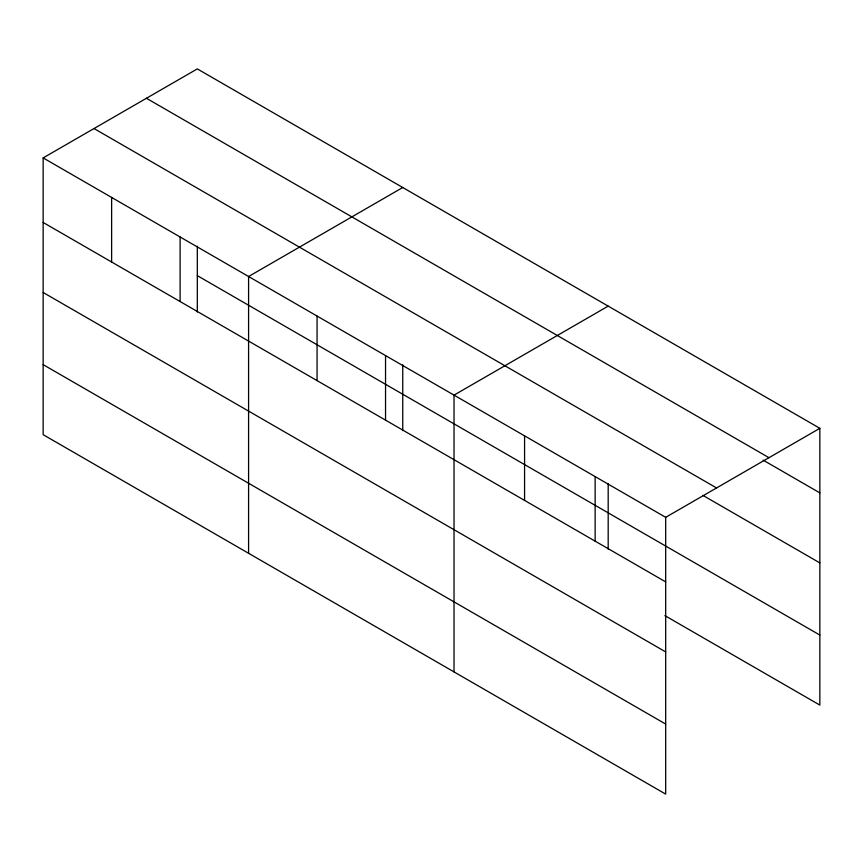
<?xml version="1.0" encoding="UTF-8"?>
<svg xmlns="http://www.w3.org/2000/svg" width="863" height="863" viewBox="0 0 863 863"><rect width="100%" height="100%" fill="white"/><g stroke="black" fill="none" stroke-linecap="round" stroke-linejoin="round"><path stroke-width="1.29" d="M665.686 651.91L665.686 517.325L43.15 157.907L43.15 434.682L665.686 794.1L665.686 651.91L43.15 292.492M664.866 615.61L819.85 705.093L819.85 428.318L197.314 68.9L43.15 157.907M402.751 187.508L248.587 276.516L248.587 553.28M608.188 306.117L454.024 395.125L454.024 671.889M665.686 517.325L819.85 428.318M146.44 98.274L768.976 457.692M763.172 460.152L819.85 492.881M94.024 128.544L716.56 487.962M703.032 495.459L819.85 562.903M197.314 275.642L819.85 635.06M43.15 222.471L665.686 581.878M43.15 364.65L665.686 724.068M608.188 483.463L608.188 549.213M595.136 476.592L595.136 541.144M524.575 435.858L524.575 500.411M402.751 364.855L402.751 430.615M385.545 355.588L385.545 420.141M317.066 316.052L317.066 380.605M197.314 246.246L197.314 312.007M180.108 236.98L180.108 301.532M111.629 197.444L111.629 262.007"/></g></svg>
